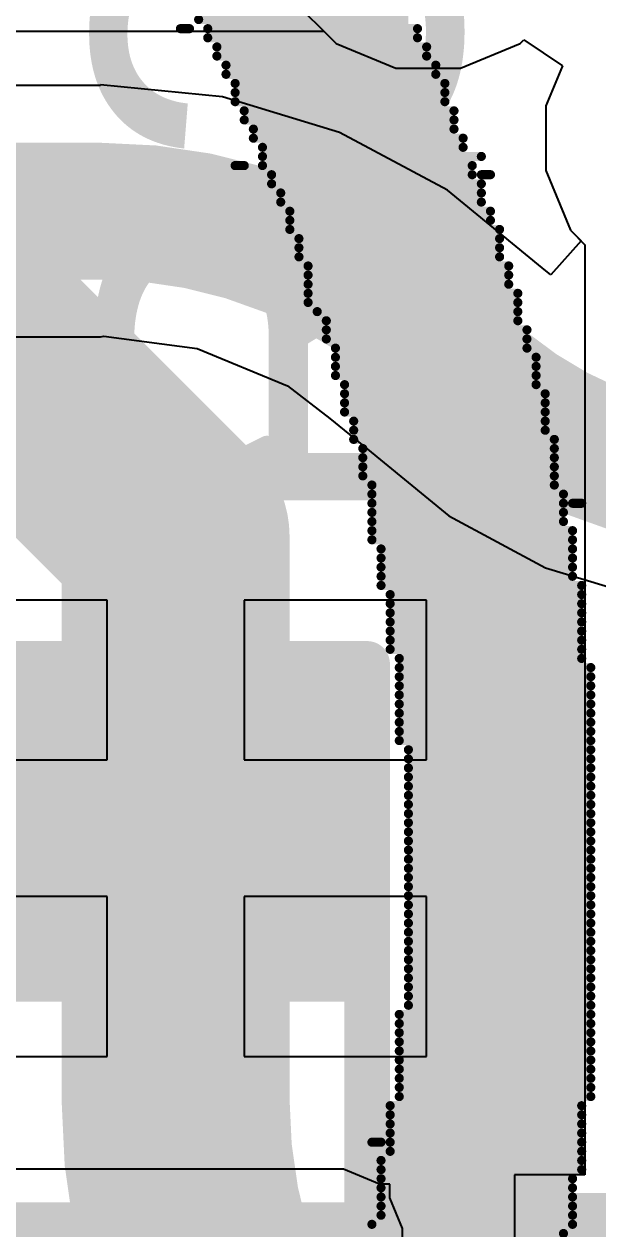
# Model space of a CAD drawing. Header units: inches. Extents: x -5 to 426, y -53 to 116.
# Drawn here: x 36.532 to 38.13, y -9.158 to -5.805 of the extents above; entities that cross this region are included whole.
import ezdxf

# ---------------------------------------------------------------- set-up
doc = ezdxf.new("R2010")
doc.units = ezdxf.units.IN
for name, color, linetype in [('Board Outline', 216, 'Continuous'), ('Bottom Layer', 5, 'Continuous'), ('Bottom Overlay', 54, 'Continuous'), ('Drill Drawing', 1, 'Continuous'), ('Top Layer', 1, 'Continuous'), ('Top Overlay', 2, 'Continuous'), ('Top Paste', 8, 'Continuous'), ('Top Solder', 216, 'Continuous'), ('Via Holes', 16, 'Continuous')]:
    doc.layers.add(name, color=color, linetype=linetype)
doc.styles.add('Arial', font='', dxfattribs={"height": 0.2})
doc.styles.get('Arial').set_extended_font_data('Arial')

# ---------------------------------------------------------------- blocks, each defined once
blk = doc.blocks.new('R___0603_6')
at = {"layer": 'Top Layer'}
for points in [[(-0.381, 0.4445), (-0.381, -0.4445), (-1.143, -0.4445), (-1.143, 0.4445)], [(1.143, 0.4445), (1.143, -0.4445), (0.381, -0.4445), (0.381, 0.4445)]]:
    blk.add_hatch(color=1, dxfattribs=at).paths.add_polyline_path(points)
at = {"layer": 'Top Paste'}
for points in [[(-0.381, 0.4445), (-0.381, -0.4445), (-1.143, -0.4445), (-1.143, 0.4445)], [(1.143, 0.4445), (1.143, -0.4445), (0.381, -0.4445), (0.381, 0.4445)]]:
    blk.add_hatch(color=8, dxfattribs=at).paths.add_polyline_path(points)
at = {"layer": 'Top Solder'}
for points in [[(-0.2794, 0.5461), (-0.2794, -0.5461), (-1.2446, -0.5461), (-1.2446, 0.5461)], [(1.2446, 0.5461), (1.2446, -0.5461), (0.2794, -0.5461), (0.2794, 0.5461)]]:
    blk.add_hatch(color=216, dxfattribs=at).paths.add_polyline_path(points)
at = {"layer": 'Top Overlay'}
for points in [[(-1.2192, 0.5334, 0.127, 0.127, 0), (1.2192, 0.5334, 0.127, 0.127, 0)], [(-1.2192, 0.5334, 0.127, 0.127, 0), (-1.2192, -0.5334, 0.127, 0.127, 0)], [(1.2192, 0.5334, 0.127, 0.127, 0), (1.2192, -0.5334, 0.127, 0.127, 0)], [(-1.2192, -0.5334, 0.127, 0.127, 0), (1.2192, -0.5334, 0.127, 0.127, 0)]]:
    blk.add_lwpolyline(points, format="xyseb", dxfattribs=at)
for points in [[(-1.25095, 0.5334, 0.0635, 0.0635, 1), (-1.18745, 0.5334, 0.0635, 0.0635, 1)], [(-1.25095, 0.5334, 0.0635, 0.0635, 1), (-1.18745, 0.5334, 0.0635, 0.0635, 1)], [(1.18745, 0.5334, 0.0635, 0.0635, 1), (1.25095, 0.5334, 0.0635, 0.0635, 1)], [(1.18745, 0.5334, 0.0635, 0.0635, 1), (1.25095, 0.5334, 0.0635, 0.0635, 1)], [(-1.25095, -0.5334, 0.0635, 0.0635, 1), (-1.18745, -0.5334, 0.0635, 0.0635, 1)], [(-1.25095, -0.5334, 0.0635, 0.0635, 1), (-1.18745, -0.5334, 0.0635, 0.0635, 1)], [(1.18745, -0.5334, 0.0635, 0.0635, 1), (1.25095, -0.5334, 0.0635, 0.0635, 1)], [(1.18745, -0.5334, 0.0635, 0.0635, 1), (1.25095, -0.5334, 0.0635, 0.0635, 1)]]:
    blk.add_lwpolyline(points, format="xyseb", close=True, dxfattribs=at)
blk = doc.blocks.new('TQFN_16_EP_3_3__49')
at = {"layer": 'Top Solder'}
blk.add_hatch(color=216, dxfattribs=at).paths.add_polyline_path([(-1.9266, 1.0016), (-0.9234, 1.0016), (-0.9234, 0.4984), (-1.9266, 0.4984)])
at = {"layer": 'Top Overlay'}
for points in [[(-2.1082, 0.9144, 0.127, 0.127, 0), (-1.9812, 0.7874, 0.127, 0.127, 0)], [(-2.1082, 0.6604, 0.127, 0.127, 0), (-2.1082, 0.9144, 0.127, 0.127, 0)]]:
    blk.add_lwpolyline(points, format="xyseb", dxfattribs=at)
blk.add_lwpolyline([(-2.1399, 0.9144, 0.0635, 0.0635, 1), (-2.0764, 0.9144, 0.0635, 0.0635, 1)], format="xyseb", close=True, dxfattribs=at)
blk.add_lwpolyline([(-2.1399, 0.9144, 0.0635, 0.0635, 1), (-2.0764, 0.9144, 0.0635, 0.0635, 1)], format="xyseb", close=True, dxfattribs=at)

msp = doc.modelspace()

# ---------------------------------------------------------------- hatches: boundary and pattern name
at = {"layer": 'Bottom Layer'}
h = msp.add_hatch(color=5, dxfattribs=at)
edge = h.paths.add_edge_path()
edge.add_arc((36.9539, -7.23), 0.3, 0, 360)
at = {"layer": 'Top Layer'}
h = msp.add_hatch(color=1, dxfattribs=at)
edge = h.paths.add_edge_path()
edge.add_arc((36.9539, -7.23), 0.3, 0, 360)
msp.add_hatch(color=1, dxfattribs=at).paths.add_polyline_path([(37.4213, -9.1568), (30.8844, -9.1568), (30.8844, -10.0596), (37.4213, -10.0596)])
at = {"layer": 'Via Holes'}
h = msp.add_hatch(color=7, dxfattribs=at)
edge = h.paths.add_edge_path()
edge.add_arc((36.9539, -7.23), 0.15, 0, 360)

# ---------------------------------------------------------------- linework, layer by layer
at = {"layer": 'Board Outline'}
msp.add_lwpolyline([(49.7725, 6.3481, 0.254, 0.254, -1.144567), (-0.2979, -38.4414, 0.254, 0.254, 0)], format="xyseb", dxfattribs=at)
at = {"layer": 'Bottom Layer'}
for p, q in [((32.7876, -5.8251), (37.3669, -5.8251)), ((37.3669, -5.8251), (37.4008, -5.859)), ((37.4008, -5.859), (37.5671, -5.9279)), ((37.7471, -5.9279), (37.9134, -5.859)), ((37.9134, -5.859), (37.9235, -5.8489)), ((37.9235, -5.8489), (38.0312, -5.9208)), ((37.5671, -5.9279), (37.7471, -5.9279)), ((38.0312, -5.9208), (37.9849, -6.0326)), ((36.7449, -5.9762), (33.1329, -5.9762)), ((37.0842, -6.0079), (36.7449, -5.9745)), ((36.7449, -5.9745), (36.7449, -5.9762)), ((37.4103, -6.1069), (37.0842, -6.0079)), ((37.9849, -6.0326), (37.9849, -6.2126)), ((37.711, -6.2676), (37.4103, -6.1069)), ((37.9849, -6.2126), (38.0537, -6.3788)), ((37.9745, -6.4838), (37.711, -6.2676)), ((38.0537, -6.3788), (38.0835, -6.4086)), ((38.0835, -6.4086), (37.9985, -6.5032)), ((37.9985, -6.5032), (37.9745, -6.4838)), ((37.9745, -6.4838), (37.9745, -6.4838)), ((33.1329, -6.6754), (36.7449, -6.6754)), ((36.7449, -6.6754), (36.7538, -6.6736)), ((36.7538, -6.6736), (37.0143, -6.7079)), ((37.0143, -6.7079), (37.2654, -6.8119)), ((37.2654, -6.8119), (37.3834, -6.9025)), ((37.3834, -6.9025), (37.4783, -6.98)), ((37.4783, -6.98), (37.4783, -6.98)), ((37.4783, -6.98), (37.7146, -7.1739)), ((37.7146, -7.1739), (37.9842, -7.318)), ((37.9842, -7.318), (38.2768, -7.4068))]:
    msp.add_line(p, q, dxfattribs=at)
for points in [[(33.1329, -6.3258, 0.381, 0.381, 0), (36.7449, -6.3258, 0.381, 0.381, 0)], [(36.7449, -6.3258, 0.381, 0.381, -0.198912), (37.7261, -6.7322, 0.381, 0.381, 0)], [(38.581, -7.0863, 0.381, 0.381, -0.198912), (37.7261, -6.7322, 0.381, 0.381, 0)], [(36.9539, -8.8001, 0.635, 0.635, 0), (36.9539, -7.23, 0.635, 0.635, 0)], [(38.4742, -10.3898, 0.635, 0.635, -0.401219), (36.9539, -8.8001, 0.635, 0.635, 0)]]:
    msp.add_lwpolyline(points, format="xyseb", dxfattribs=at)
for points in [[(36.6497, -6.3258, 0.1905, 0.1905, 1), (36.8402, -6.3258, 0.1905, 0.1905, 1)], [(36.6497, -6.3258, 0.1905, 0.1905, 1), (36.8402, -6.3258, 0.1905, 0.1905, 1)], [(37.6308, -6.7322, 0.1905, 0.1905, 1), (37.8213, -6.7322, 0.1905, 0.1905, 1)], [(37.6308, -6.7322, 0.1905, 0.1905, 1), (37.8213, -6.7322, 0.1905, 0.1905, 1)], [(36.7951, -7.23, 0.3175, 0.3175, 1), (37.1126, -7.23, 0.3175, 0.3175, 1)], [(36.7951, -8.8001, 0.3175, 0.3175, 1), (37.1126, -8.8001, 0.3175, 0.3175, 1)], [(36.7951, -8.8001, 0.3175, 0.3175, 1), (37.1126, -8.8001, 0.3175, 0.3175, 1)]]:
    msp.add_lwpolyline(points, format="xyseb", close=True, dxfattribs=at)
at = {"layer": 'Bottom Overlay'}
for points in [[(37.0181, -5.7924, 0.0254, 0.0254, 0), (37.6023, -5.7924, 0.0254, 0.0254, 0)], [(36.9673, -5.8178, 0.0254, 0.0254, 0), (36.9927, -5.8178, 0.0254, 0.0254, 0)], [(37.0435, -5.8178, 0.0254, 0.0254, 0), (37.6277, -5.8178, 0.0254, 0.0254, 0)], [(37.0435, -5.8432, 0.0254, 0.0254, 0), (37.6277, -5.8432, 0.0254, 0.0254, 0)], [(37.0689, -5.8686, 0.0254, 0.0254, 0), (37.6531, -5.8686, 0.0254, 0.0254, 0)], [(37.0689, -5.894, 0.0254, 0.0254, 0), (37.6531, -5.894, 0.0254, 0.0254, 0)], [(37.0943, -5.9194, 0.0254, 0.0254, 0), (37.6785, -5.9194, 0.0254, 0.0254, 0)], [(37.0943, -5.9448, 0.0254, 0.0254, 0), (37.6785, -5.9448, 0.0254, 0.0254, 0)], [(37.1197, -5.9702, 0.0254, 0.0254, 0), (37.7039, -5.9702, 0.0254, 0.0254, 0)], [(37.1197, -5.9956, 0.0254, 0.0254, 0), (37.7039, -5.9956, 0.0254, 0.0254, 0)], [(37.1197, -6.021, 0.0254, 0.0254, 0), (37.7039, -6.021, 0.0254, 0.0254, 0)], [(37.1451, -6.0464, 0.0254, 0.0254, 0), (37.7293, -6.0464, 0.0254, 0.0254, 0)], [(37.1451, -6.0718, 0.0254, 0.0254, 0), (37.7293, -6.0718, 0.0254, 0.0254, 0)], [(37.1705, -6.0972, 0.0254, 0.0254, 0), (37.7293, -6.0972, 0.0254, 0.0254, 0)], [(37.1705, -6.1226, 0.0254, 0.0254, 0), (37.7547, -6.1226, 0.0254, 0.0254, 0)], [(37.1959, -6.148, 0.0254, 0.0254, 0), (37.7547, -6.148, 0.0254, 0.0254, 0)], [(37.1959, -6.1734, 0.0254, 0.0254, 0), (37.8055, -6.1734, 0.0254, 0.0254, 0)], [(37.1197, -6.1988, 0.0254, 0.0254, 0), (37.1451, -6.1988, 0.0254, 0.0254, 0)], [(37.1959, -6.1988, 0.0254, 0.0254, 0), (37.7801, -6.1988, 0.0254, 0.0254, 0)], [(37.2213, -6.2242, 0.0254, 0.0254, 0), (37.7801, -6.2242, 0.0254, 0.0254, 0)], [(37.8055, -6.2242, 0.0254, 0.0254, 0), (37.8309, -6.2242, 0.0254, 0.0254, 0)], [(37.2213, -6.2496, 0.0254, 0.0254, 0), (37.8055, -6.2496, 0.0254, 0.0254, 0)], [(37.2467, -6.275, 0.0254, 0.0254, 0), (37.8055, -6.275, 0.0254, 0.0254, 0)], [(37.2467, -6.3004, 0.0254, 0.0254, 0), (37.8055, -6.3004, 0.0254, 0.0254, 0)], [(37.2721, -6.3258, 0.0254, 0.0254, 0), (37.8309, -6.3258, 0.0254, 0.0254, 0)], [(37.2721, -6.3512, 0.0254, 0.0254, 0), (37.8309, -6.3512, 0.0254, 0.0254, 0)], [(37.2721, -6.3766, 0.0254, 0.0254, 0), (37.8563, -6.3766, 0.0254, 0.0254, 0)], [(37.2975, -6.402, 0.0254, 0.0254, 0), (37.8563, -6.402, 0.0254, 0.0254, 0)], [(37.2975, -6.4274, 0.0254, 0.0254, 0), (37.8563, -6.4274, 0.0254, 0.0254, 0)], [(37.2975, -6.4528, 0.0254, 0.0254, 0), (37.8563, -6.4528, 0.0254, 0.0254, 0)], [(37.3229, -6.4782, 0.0254, 0.0254, 0), (37.8817, -6.4782, 0.0254, 0.0254, 0)], [(37.3229, -6.5036, 0.0254, 0.0254, 0), (37.8817, -6.5036, 0.0254, 0.0254, 0)], [(37.3229, -6.529, 0.0254, 0.0254, 0), (37.8817, -6.529, 0.0254, 0.0254, 0)], [(37.3229, -6.5544, 0.0254, 0.0254, 0), (37.9071, -6.5544, 0.0254, 0.0254, 0)], [(37.3229, -6.5798, 0.0254, 0.0254, 0), (37.9071, -6.5798, 0.0254, 0.0254, 0)], [(37.3483, -6.6052, 0.0254, 0.0254, 0), (37.9071, -6.6052, 0.0254, 0.0254, 0)], [(37.3737, -6.6306, 0.0254, 0.0254, 0), (37.9071, -6.6306, 0.0254, 0.0254, 0)], [(37.3737, -6.656, 0.0254, 0.0254, 0), (37.9325, -6.656, 0.0254, 0.0254, 0)], [(37.3737, -6.6814, 0.0254, 0.0254, 0), (37.9325, -6.6814, 0.0254, 0.0254, 0)], [(37.3991, -6.7068, 0.0254, 0.0254, 0), (37.9325, -6.7068, 0.0254, 0.0254, 0)], [(37.3991, -6.7322, 0.0254, 0.0254, 0), (37.9579, -6.7322, 0.0254, 0.0254, 0)], [(37.3991, -6.7576, 0.0254, 0.0254, 0), (37.9579, -6.7576, 0.0254, 0.0254, 0)], [(37.3991, -6.783, 0.0254, 0.0254, 0), (37.9579, -6.783, 0.0254, 0.0254, 0)], [(37.4245, -6.8084, 0.0254, 0.0254, 0), (37.9579, -6.8084, 0.0254, 0.0254, 0)], [(37.4245, -6.8338, 0.0254, 0.0254, 0), (37.9833, -6.8338, 0.0254, 0.0254, 0)], [(37.4245, -6.8592, 0.0254, 0.0254, 0), (37.9833, -6.8592, 0.0254, 0.0254, 0)], [(37.4245, -6.8846, 0.0254, 0.0254, 0), (37.9833, -6.8846, 0.0254, 0.0254, 0)], [(37.4499, -6.91, 0.0254, 0.0254, 0), (37.9833, -6.91, 0.0254, 0.0254, 0)], [(37.4499, -6.9354, 0.0254, 0.0254, 0), (37.9833, -6.9354, 0.0254, 0.0254, 0)], [(37.4499, -6.9608, 0.0254, 0.0254, 0), (38.0087, -6.9608, 0.0254, 0.0254, 0)], [(37.4753, -6.9862, 0.0254, 0.0254, 0), (38.0087, -6.9862, 0.0254, 0.0254, 0)], [(37.4753, -7.0116, 0.0254, 0.0254, 0), (38.0087, -7.0116, 0.0254, 0.0254, 0)], [(37.4753, -7.037, 0.0254, 0.0254, 0), (38.0087, -7.037, 0.0254, 0.0254, 0)], [(37.4753, -7.0624, 0.0254, 0.0254, 0), (38.0087, -7.0624, 0.0254, 0.0254, 0)], [(37.5007, -7.0878, 0.0254, 0.0254, 0), (38.0087, -7.0878, 0.0254, 0.0254, 0)], [(37.5007, -7.1132, 0.0254, 0.0254, 0), (38.0341, -7.1132, 0.0254, 0.0254, 0)], [(37.5007, -7.1386, 0.0254, 0.0254, 0), (38.0341, -7.1386, 0.0254, 0.0254, 0)], [(38.0595, -7.1386, 0.0254, 0.0254, 0), (38.0849, -7.1386, 0.0254, 0.0254, 0)], [(37.5007, -7.164, 0.0254, 0.0254, 0), (38.0341, -7.164, 0.0254, 0.0254, 0)], [(37.5007, -7.1894, 0.0254, 0.0254, 0), (38.0341, -7.1894, 0.0254, 0.0254, 0)], [(37.5007, -7.2148, 0.0254, 0.0254, 0), (38.0595, -7.2148, 0.0254, 0.0254, 0)], [(37.5007, -7.2402, 0.0254, 0.0254, 0), (38.0595, -7.2402, 0.0254, 0.0254, 0)], [(37.5261, -7.2656, 0.0254, 0.0254, 0), (38.0595, -7.2656, 0.0254, 0.0254, 0)], [(37.5261, -7.291, 0.0254, 0.0254, 0), (38.0595, -7.291, 0.0254, 0.0254, 0)], [(37.5261, -7.3164, 0.0254, 0.0254, 0), (38.0595, -7.3164, 0.0254, 0.0254, 0)], [(37.5261, -7.3418, 0.0254, 0.0254, 0), (38.0595, -7.3418, 0.0254, 0.0254, 0)], [(37.5261, -7.3672, 0.0254, 0.0254, 0), (38.0849, -7.3672, 0.0254, 0.0254, 0)], [(37.5515, -7.3926, 0.0254, 0.0254, 0), (38.0849, -7.3926, 0.0254, 0.0254, 0)], [(37.5515, -7.418, 0.0254, 0.0254, 0), (38.0849, -7.418, 0.0254, 0.0254, 0)], [(37.5515, -7.4434, 0.0254, 0.0254, 0), (38.0849, -7.4434, 0.0254, 0.0254, 0)], [(37.5515, -7.4688, 0.0254, 0.0254, 0), (38.0849, -7.4688, 0.0254, 0.0254, 0)], [(37.5515, -7.4942, 0.0254, 0.0254, 0), (38.0849, -7.4942, 0.0254, 0.0254, 0)], [(37.5515, -7.5196, 0.0254, 0.0254, 0), (38.0849, -7.5196, 0.0254, 0.0254, 0)], [(37.5515, -7.545, 0.0254, 0.0254, 0), (38.0849, -7.545, 0.0254, 0.0254, 0)], [(37.5769, -7.5704, 0.0254, 0.0254, 0), (38.0849, -7.5704, 0.0254, 0.0254, 0)], [(37.5769, -7.5958, 0.0254, 0.0254, 0), (38.1103, -7.5958, 0.0254, 0.0254, 0)], [(37.5769, -7.6212, 0.0254, 0.0254, 0), (38.1103, -7.6212, 0.0254, 0.0254, 0)], [(37.5769, -7.6466, 0.0254, 0.0254, 0), (38.1103, -7.6466, 0.0254, 0.0254, 0)], [(37.5769, -7.672, 0.0254, 0.0254, 0), (38.1103, -7.672, 0.0254, 0.0254, 0)], [(37.5769, -7.6974, 0.0254, 0.0254, 0), (38.1103, -7.6974, 0.0254, 0.0254, 0)], [(37.5769, -7.7228, 0.0254, 0.0254, 0), (38.1103, -7.7228, 0.0254, 0.0254, 0)], [(37.5769, -7.7482, 0.0254, 0.0254, 0), (38.1103, -7.7482, 0.0254, 0.0254, 0)], [(37.5769, -7.7736, 0.0254, 0.0254, 0), (38.1103, -7.7736, 0.0254, 0.0254, 0)], [(37.5769, -7.799, 0.0254, 0.0254, 0), (38.1103, -7.799, 0.0254, 0.0254, 0)], [(37.6023, -7.8244, 0.0254, 0.0254, 0), (38.1103, -7.8244, 0.0254, 0.0254, 0)], [(37.6023, -7.8498, 0.0254, 0.0254, 0), (38.1103, -7.8498, 0.0254, 0.0254, 0)], [(37.6023, -7.8752, 0.0254, 0.0254, 0), (38.1103, -7.8752, 0.0254, 0.0254, 0)], [(37.6023, -7.9006, 0.0254, 0.0254, 0), (38.1103, -7.9006, 0.0254, 0.0254, 0)], [(37.6023, -7.926, 0.0254, 0.0254, 0), (38.1103, -7.926, 0.0254, 0.0254, 0)], [(37.6023, -7.9514, 0.0254, 0.0254, 0), (38.1103, -7.9514, 0.0254, 0.0254, 0)], [(37.6023, -7.9768, 0.0254, 0.0254, 0), (38.1103, -7.9768, 0.0254, 0.0254, 0)], [(37.6023, -8.0022, 0.0254, 0.0254, 0), (38.1103, -8.0022, 0.0254, 0.0254, 0)], [(37.6023, -8.0276, 0.0254, 0.0254, 0), (38.1103, -8.0276, 0.0254, 0.0254, 0)], [(37.6023, -8.053, 0.0254, 0.0254, 0), (38.1103, -8.053, 0.0254, 0.0254, 0)], [(37.6023, -8.0784, 0.0254, 0.0254, 0), (38.1103, -8.0784, 0.0254, 0.0254, 0)], [(37.6023, -8.1038, 0.0254, 0.0254, 0), (38.1103, -8.1038, 0.0254, 0.0254, 0)], [(37.6023, -8.1292, 0.0254, 0.0254, 0), (38.1103, -8.1292, 0.0254, 0.0254, 0)], [(37.6023, -8.1546, 0.0254, 0.0254, 0), (38.1103, -8.1546, 0.0254, 0.0254, 0)], [(37.6023, -8.18, 0.0254, 0.0254, 0), (38.1103, -8.18, 0.0254, 0.0254, 0)], [(37.6023, -8.2054, 0.0254, 0.0254, 0), (38.1103, -8.2054, 0.0254, 0.0254, 0)], [(37.6023, -8.2308, 0.0254, 0.0254, 0), (38.1103, -8.2308, 0.0254, 0.0254, 0)], [(37.6023, -8.2562, 0.0254, 0.0254, 0), (38.1103, -8.2562, 0.0254, 0.0254, 0)], [(37.6023, -8.2816, 0.0254, 0.0254, 0), (38.1103, -8.2816, 0.0254, 0.0254, 0)], [(37.6023, -8.307, 0.0254, 0.0254, 0), (38.1103, -8.307, 0.0254, 0.0254, 0)], [(37.6023, -8.3324, 0.0254, 0.0254, 0), (38.1103, -8.3324, 0.0254, 0.0254, 0)], [(37.6023, -8.3578, 0.0254, 0.0254, 0), (38.1103, -8.3578, 0.0254, 0.0254, 0)], [(37.6023, -8.3832, 0.0254, 0.0254, 0), (38.1103, -8.3832, 0.0254, 0.0254, 0)], [(37.6023, -8.4086, 0.0254, 0.0254, 0), (38.1103, -8.4086, 0.0254, 0.0254, 0)], [(37.6023, -8.434, 0.0254, 0.0254, 0), (38.1103, -8.434, 0.0254, 0.0254, 0)], [(37.6023, -8.4594, 0.0254, 0.0254, 0), (38.1103, -8.4594, 0.0254, 0.0254, 0)], [(37.6023, -8.4848, 0.0254, 0.0254, 0), (38.1103, -8.4848, 0.0254, 0.0254, 0)], [(37.6023, -8.5102, 0.0254, 0.0254, 0), (38.1103, -8.5102, 0.0254, 0.0254, 0)], [(37.5769, -8.561, 0.0254, 0.0254, 0), (38.1103, -8.561, 0.0254, 0.0254, 0)], [(37.6023, -8.5356, 0.0254, 0.0254, 0), (38.1103, -8.5356, 0.0254, 0.0254, 0)], [(37.5769, -8.5864, 0.0254, 0.0254, 0), (38.1103, -8.5864, 0.0254, 0.0254, 0)], [(37.5769, -8.6118, 0.0254, 0.0254, 0), (38.1103, -8.6118, 0.0254, 0.0254, 0)], [(37.5769, -8.6372, 0.0254, 0.0254, 0), (38.1103, -8.6372, 0.0254, 0.0254, 0)], [(37.5769, -8.6626, 0.0254, 0.0254, 0), (38.1103, -8.6626, 0.0254, 0.0254, 0)], [(37.5769, -8.688, 0.0254, 0.0254, 0), (38.1103, -8.688, 0.0254, 0.0254, 0)], [(37.5769, -8.7134, 0.0254, 0.0254, 0), (38.1103, -8.7134, 0.0254, 0.0254, 0)], [(37.5769, -8.7388, 0.0254, 0.0254, 0), (38.1103, -8.7388, 0.0254, 0.0254, 0)], [(37.5769, -8.7642, 0.0254, 0.0254, 0), (38.1103, -8.7642, 0.0254, 0.0254, 0)], [(37.5769, -8.7896, 0.0254, 0.0254, 0), (38.1103, -8.7896, 0.0254, 0.0254, 0)], [(37.5515, -8.815, 0.0254, 0.0254, 0), (38.0849, -8.815, 0.0254, 0.0254, 0)], [(37.5515, -8.8404, 0.0254, 0.0254, 0), (38.0849, -8.8404, 0.0254, 0.0254, 0)], [(37.5515, -8.8658, 0.0254, 0.0254, 0), (38.0849, -8.8658, 0.0254, 0.0254, 0)], [(37.5515, -8.8912, 0.0254, 0.0254, 0), (38.0849, -8.8912, 0.0254, 0.0254, 0)], [(37.5007, -8.9166, 0.0254, 0.0254, 0), (37.5261, -8.9166, 0.0254, 0.0254, 0)], [(37.5515, -8.9166, 0.0254, 0.0254, 0), (38.0849, -8.9166, 0.0254, 0.0254, 0)], [(37.5515, -8.942, 0.0254, 0.0254, 0), (38.0849, -8.942, 0.0254, 0.0254, 0)], [(37.5261, -8.9674, 0.0254, 0.0254, 0), (38.0849, -8.9674, 0.0254, 0.0254, 0)], [(37.5261, -8.9928, 0.0254, 0.0254, 0), (38.0849, -8.9928, 0.0254, 0.0254, 0)], [(37.5261, -9.0182, 0.0254, 0.0254, 0), (38.0595, -9.0182, 0.0254, 0.0254, 0)], [(37.5261, -9.0436, 0.0254, 0.0254, 0), (38.0595, -9.0436, 0.0254, 0.0254, 0)], [(37.5261, -9.069, 0.0254, 0.0254, 0), (38.0595, -9.069, 0.0254, 0.0254, 0)], [(37.5261, -9.0944, 0.0254, 0.0254, 0), (38.0595, -9.0944, 0.0254, 0.0254, 0)], [(37.5261, -9.1198, 0.0254, 0.0254, 0), (38.0595, -9.1198, 0.0254, 0.0254, 0)], [(37.5007, -9.1452, 0.0254, 0.0254, 0), (38.0595, -9.1452, 0.0254, 0.0254, 0)], [(37.5007, -9.1706, 0.0254, 0.0254, 0), (38.0341, -9.1706, 0.0254, 0.0254, 0)]]:
    msp.add_lwpolyline(points, format="xyseb", dxfattribs=at)
for points in [[(37.0117, -5.7924, 0.0127, 0.0127, 1), (37.0244, -5.7924, 0.0127, 0.0127, 1)], [(36.9609, -5.8178, 0.0127, 0.0127, 1), (36.9736, -5.8178, 0.0127, 0.0127, 1)], [(36.9863, -5.8178, 0.0127, 0.0127, 1), (36.999, -5.8178, 0.0127, 0.0127, 1)], [(37.0371, -5.8178, 0.0127, 0.0127, 1), (37.0498, -5.8178, 0.0127, 0.0127, 1)], [(37.0371, -5.8432, 0.0127, 0.0127, 1), (37.0498, -5.8432, 0.0127, 0.0127, 1)], [(37.6213, -5.8178, 0.0127, 0.0127, 1), (37.634, -5.8178, 0.0127, 0.0127, 1)], [(37.6213, -5.8432, 0.0127, 0.0127, 1), (37.634, -5.8432, 0.0127, 0.0127, 1)], [(37.0625, -5.8686, 0.0127, 0.0127, 1), (37.0752, -5.8686, 0.0127, 0.0127, 1)], [(37.6467, -5.8686, 0.0127, 0.0127, 1), (37.6594, -5.8686, 0.0127, 0.0127, 1)], [(37.0625, -5.894, 0.0127, 0.0127, 1), (37.0752, -5.894, 0.0127, 0.0127, 1)], [(37.6467, -5.894, 0.0127, 0.0127, 1), (37.6594, -5.894, 0.0127, 0.0127, 1)], [(37.0879, -5.9194, 0.0127, 0.0127, 1), (37.1006, -5.9194, 0.0127, 0.0127, 1)], [(37.0879, -5.9448, 0.0127, 0.0127, 1), (37.1006, -5.9448, 0.0127, 0.0127, 1)], [(37.6721, -5.9194, 0.0127, 0.0127, 1), (37.6848, -5.9194, 0.0127, 0.0127, 1)], [(37.6721, -5.9448, 0.0127, 0.0127, 1), (37.6848, -5.9448, 0.0127, 0.0127, 1)], [(37.1133, -5.9702, 0.0127, 0.0127, 1), (37.126, -5.9702, 0.0127, 0.0127, 1)], [(37.6975, -5.9702, 0.0127, 0.0127, 1), (37.7102, -5.9702, 0.0127, 0.0127, 1)], [(37.1133, -5.9956, 0.0127, 0.0127, 1), (37.126, -5.9956, 0.0127, 0.0127, 1)], [(37.6975, -5.9956, 0.0127, 0.0127, 1), (37.7102, -5.9956, 0.0127, 0.0127, 1)], [(37.1133, -6.021, 0.0127, 0.0127, 1), (37.126, -6.021, 0.0127, 0.0127, 1)], [(37.1387, -6.0464, 0.0127, 0.0127, 1), (37.1514, -6.0464, 0.0127, 0.0127, 1)], [(37.6975, -6.021, 0.0127, 0.0127, 1), (37.7102, -6.021, 0.0127, 0.0127, 1)], [(37.7229, -6.0464, 0.0127, 0.0127, 1), (37.7356, -6.0464, 0.0127, 0.0127, 1)], [(37.1387, -6.0718, 0.0127, 0.0127, 1), (37.1514, -6.0718, 0.0127, 0.0127, 1)], [(37.7229, -6.0718, 0.0127, 0.0127, 1), (37.7356, -6.0718, 0.0127, 0.0127, 1)], [(37.1641, -6.0972, 0.0127, 0.0127, 1), (37.1768, -6.0972, 0.0127, 0.0127, 1)], [(37.7229, -6.0972, 0.0127, 0.0127, 1), (37.7356, -6.0972, 0.0127, 0.0127, 1)], [(37.1641, -6.1226, 0.0127, 0.0127, 1), (37.1768, -6.1226, 0.0127, 0.0127, 1)], [(37.1895, -6.148, 0.0127, 0.0127, 1), (37.2022, -6.148, 0.0127, 0.0127, 1)], [(37.7483, -6.1226, 0.0127, 0.0127, 1), (37.761, -6.1226, 0.0127, 0.0127, 1)], [(37.7483, -6.148, 0.0127, 0.0127, 1), (37.761, -6.148, 0.0127, 0.0127, 1)], [(37.1895, -6.1734, 0.0127, 0.0127, 1), (37.2022, -6.1734, 0.0127, 0.0127, 1)], [(37.7991, -6.1734, 0.0127, 0.0127, 1), (37.8118, -6.1734, 0.0127, 0.0127, 1)], [(37.1133, -6.1988, 0.0127, 0.0127, 1), (37.126, -6.1988, 0.0127, 0.0127, 1)], [(37.1387, -6.1988, 0.0127, 0.0127, 1), (37.1514, -6.1988, 0.0127, 0.0127, 1)], [(37.1895, -6.1988, 0.0127, 0.0127, 1), (37.2022, -6.1988, 0.0127, 0.0127, 1)], [(37.7737, -6.1988, 0.0127, 0.0127, 1), (37.7864, -6.1988, 0.0127, 0.0127, 1)], [(37.2149, -6.2242, 0.0127, 0.0127, 1), (37.2276, -6.2242, 0.0127, 0.0127, 1)], [(37.7737, -6.2242, 0.0127, 0.0127, 1), (37.7864, -6.2242, 0.0127, 0.0127, 1)], [(37.7991, -6.2242, 0.0127, 0.0127, 1), (37.8118, -6.2242, 0.0127, 0.0127, 1)], [(37.8245, -6.2242, 0.0127, 0.0127, 1), (37.8372, -6.2242, 0.0127, 0.0127, 1)], [(37.2149, -6.2496, 0.0127, 0.0127, 1), (37.2276, -6.2496, 0.0127, 0.0127, 1)], [(37.2403, -6.275, 0.0127, 0.0127, 1), (37.253, -6.275, 0.0127, 0.0127, 1)], [(37.7991, -6.2496, 0.0127, 0.0127, 1), (37.8118, -6.2496, 0.0127, 0.0127, 1)], [(37.7991, -6.275, 0.0127, 0.0127, 1), (37.8118, -6.275, 0.0127, 0.0127, 1)], [(37.2403, -6.3004, 0.0127, 0.0127, 1), (37.253, -6.3004, 0.0127, 0.0127, 1)], [(37.7991, -6.3004, 0.0127, 0.0127, 1), (37.8118, -6.3004, 0.0127, 0.0127, 1)], [(37.2657, -6.3258, 0.0127, 0.0127, 1), (37.2784, -6.3258, 0.0127, 0.0127, 1)], [(37.8245, -6.3258, 0.0127, 0.0127, 1), (37.8372, -6.3258, 0.0127, 0.0127, 1)], [(37.2657, -6.3512, 0.0127, 0.0127, 1), (37.2784, -6.3512, 0.0127, 0.0127, 1)], [(37.2657, -6.3766, 0.0127, 0.0127, 1), (37.2784, -6.3766, 0.0127, 0.0127, 1)], [(37.8245, -6.3512, 0.0127, 0.0127, 1), (37.8372, -6.3512, 0.0127, 0.0127, 1)], [(37.8499, -6.3766, 0.0127, 0.0127, 1), (37.8626, -6.3766, 0.0127, 0.0127, 1)], [(37.2911, -6.402, 0.0127, 0.0127, 1), (37.3038, -6.402, 0.0127, 0.0127, 1)], [(37.8499, -6.402, 0.0127, 0.0127, 1), (37.8626, -6.402, 0.0127, 0.0127, 1)], [(37.2911, -6.4274, 0.0127, 0.0127, 1), (37.3038, -6.4274, 0.0127, 0.0127, 1)], [(37.8499, -6.4274, 0.0127, 0.0127, 1), (37.8626, -6.4274, 0.0127, 0.0127, 1)], [(37.2911, -6.4528, 0.0127, 0.0127, 1), (37.3038, -6.4528, 0.0127, 0.0127, 1)], [(37.3165, -6.4782, 0.0127, 0.0127, 1), (37.3292, -6.4782, 0.0127, 0.0127, 1)], [(37.8499, -6.4528, 0.0127, 0.0127, 1), (37.8626, -6.4528, 0.0127, 0.0127, 1)], [(37.8753, -6.4782, 0.0127, 0.0127, 1), (37.888, -6.4782, 0.0127, 0.0127, 1)], [(37.3165, -6.5036, 0.0127, 0.0127, 1), (37.3292, -6.5036, 0.0127, 0.0127, 1)], [(37.8753, -6.5036, 0.0127, 0.0127, 1), (37.888, -6.5036, 0.0127, 0.0127, 1)], [(37.3165, -6.529, 0.0127, 0.0127, 1), (37.3292, -6.529, 0.0127, 0.0127, 1)], [(37.8753, -6.529, 0.0127, 0.0127, 1), (37.888, -6.529, 0.0127, 0.0127, 1)], [(37.3165, -6.5544, 0.0127, 0.0127, 1), (37.3292, -6.5544, 0.0127, 0.0127, 1)], [(37.3165, -6.5798, 0.0127, 0.0127, 1), (37.3292, -6.5798, 0.0127, 0.0127, 1)], [(37.9007, -6.5544, 0.0127, 0.0127, 1), (37.9134, -6.5544, 0.0127, 0.0127, 1)], [(37.9007, -6.5798, 0.0127, 0.0127, 1), (37.9134, -6.5798, 0.0127, 0.0127, 1)], [(37.3419, -6.6052, 0.0127, 0.0127, 1), (37.3546, -6.6052, 0.0127, 0.0127, 1)], [(37.9007, -6.6052, 0.0127, 0.0127, 1), (37.9134, -6.6052, 0.0127, 0.0127, 1)], [(37.3673, -6.6306, 0.0127, 0.0127, 1), (37.38, -6.6306, 0.0127, 0.0127, 1)], [(37.9007, -6.6306, 0.0127, 0.0127, 1), (37.9134, -6.6306, 0.0127, 0.0127, 1)], [(37.3673, -6.656, 0.0127, 0.0127, 1), (37.38, -6.656, 0.0127, 0.0127, 1)], [(37.3673, -6.6814, 0.0127, 0.0127, 1), (37.38, -6.6814, 0.0127, 0.0127, 1)], [(37.9261, -6.656, 0.0127, 0.0127, 1), (37.9388, -6.656, 0.0127, 0.0127, 1)], [(37.9261, -6.6814, 0.0127, 0.0127, 1), (37.9388, -6.6814, 0.0127, 0.0127, 1)], [(37.3927, -6.7068, 0.0127, 0.0127, 1), (37.4054, -6.7068, 0.0127, 0.0127, 1)], [(37.9261, -6.7068, 0.0127, 0.0127, 1), (37.9388, -6.7068, 0.0127, 0.0127, 1)], [(37.3927, -6.7322, 0.0127, 0.0127, 1), (37.4054, -6.7322, 0.0127, 0.0127, 1)], [(37.9515, -6.7322, 0.0127, 0.0127, 1), (37.9642, -6.7322, 0.0127, 0.0127, 1)], [(37.3927, -6.7576, 0.0127, 0.0127, 1), (37.4054, -6.7576, 0.0127, 0.0127, 1)], [(37.3927, -6.783, 0.0127, 0.0127, 1), (37.4054, -6.783, 0.0127, 0.0127, 1)], [(37.9515, -6.7576, 0.0127, 0.0127, 1), (37.9642, -6.7576, 0.0127, 0.0127, 1)], [(37.9515, -6.783, 0.0127, 0.0127, 1), (37.9642, -6.783, 0.0127, 0.0127, 1)], [(37.4181, -6.8084, 0.0127, 0.0127, 1), (37.4308, -6.8084, 0.0127, 0.0127, 1)], [(37.9515, -6.8084, 0.0127, 0.0127, 1), (37.9642, -6.8084, 0.0127, 0.0127, 1)], [(37.4181, -6.8338, 0.0127, 0.0127, 1), (37.4308, -6.8338, 0.0127, 0.0127, 1)], [(37.9769, -6.8338, 0.0127, 0.0127, 1), (37.9896, -6.8338, 0.0127, 0.0127, 1)], [(37.4181, -6.8592, 0.0127, 0.0127, 1), (37.4308, -6.8592, 0.0127, 0.0127, 1)], [(37.4181, -6.8846, 0.0127, 0.0127, 1), (37.4308, -6.8846, 0.0127, 0.0127, 1)], [(37.9769, -6.8592, 0.0127, 0.0127, 1), (37.9896, -6.8592, 0.0127, 0.0127, 1)], [(37.9769, -6.8846, 0.0127, 0.0127, 1), (37.9896, -6.8846, 0.0127, 0.0127, 1)], [(37.4435, -6.91, 0.0127, 0.0127, 1), (37.4562, -6.91, 0.0127, 0.0127, 1)], [(37.9769, -6.91, 0.0127, 0.0127, 1), (37.9896, -6.91, 0.0127, 0.0127, 1)], [(37.4435, -6.9354, 0.0127, 0.0127, 1), (37.4562, -6.9354, 0.0127, 0.0127, 1)], [(37.9769, -6.9354, 0.0127, 0.0127, 1), (37.9896, -6.9354, 0.0127, 0.0127, 1)], [(37.4435, -6.9608, 0.0127, 0.0127, 1), (37.4562, -6.9608, 0.0127, 0.0127, 1)], [(37.4689, -6.9862, 0.0127, 0.0127, 1), (37.4816, -6.9862, 0.0127, 0.0127, 1)], [(38.0023, -6.9608, 0.0127, 0.0127, 1), (38.015, -6.9608, 0.0127, 0.0127, 1)], [(38.0023, -6.9862, 0.0127, 0.0127, 1), (38.015, -6.9862, 0.0127, 0.0127, 1)], [(37.4689, -7.0116, 0.0127, 0.0127, 1), (37.4816, -7.0116, 0.0127, 0.0127, 1)], [(38.0023, -7.0116, 0.0127, 0.0127, 1), (38.015, -7.0116, 0.0127, 0.0127, 1)], [(37.4689, -7.037, 0.0127, 0.0127, 1), (37.4816, -7.037, 0.0127, 0.0127, 1)], [(38.0023, -7.037, 0.0127, 0.0127, 1), (38.015, -7.037, 0.0127, 0.0127, 1)], [(37.4689, -7.0624, 0.0127, 0.0127, 1), (37.4816, -7.0624, 0.0127, 0.0127, 1)], [(38.0023, -7.0624, 0.0127, 0.0127, 1), (38.015, -7.0624, 0.0127, 0.0127, 1)], [(37.4943, -7.0878, 0.0127, 0.0127, 1), (37.507, -7.0878, 0.0127, 0.0127, 1)], [(37.4943, -7.1132, 0.0127, 0.0127, 1), (37.507, -7.1132, 0.0127, 0.0127, 1)], [(38.0023, -7.0878, 0.0127, 0.0127, 1), (38.015, -7.0878, 0.0127, 0.0127, 1)], [(38.0277, -7.1132, 0.0127, 0.0127, 1), (38.0404, -7.1132, 0.0127, 0.0127, 1)], [(37.4943, -7.1386, 0.0127, 0.0127, 1), (37.507, -7.1386, 0.0127, 0.0127, 1)], [(38.0277, -7.1386, 0.0127, 0.0127, 1), (38.0404, -7.1386, 0.0127, 0.0127, 1)], [(38.0531, -7.1386, 0.0127, 0.0127, 1), (38.0658, -7.1386, 0.0127, 0.0127, 1)], [(38.0785, -7.1386, 0.0127, 0.0127, 1), (38.0912, -7.1386, 0.0127, 0.0127, 1)], [(37.4943, -7.164, 0.0127, 0.0127, 1), (37.507, -7.164, 0.0127, 0.0127, 1)], [(38.0277, -7.164, 0.0127, 0.0127, 1), (38.0404, -7.164, 0.0127, 0.0127, 1)], [(37.4943, -7.1894, 0.0127, 0.0127, 1), (37.507, -7.1894, 0.0127, 0.0127, 1)], [(37.4943, -7.2148, 0.0127, 0.0127, 1), (37.507, -7.2148, 0.0127, 0.0127, 1)], [(38.0277, -7.1894, 0.0127, 0.0127, 1), (38.0404, -7.1894, 0.0127, 0.0127, 1)], [(38.0531, -7.2148, 0.0127, 0.0127, 1), (38.0658, -7.2148, 0.0127, 0.0127, 1)], [(37.4943, -7.2402, 0.0127, 0.0127, 1), (37.507, -7.2402, 0.0127, 0.0127, 1)], [(38.0531, -7.2402, 0.0127, 0.0127, 1), (38.0658, -7.2402, 0.0127, 0.0127, 1)], [(37.5197, -7.2656, 0.0127, 0.0127, 1), (37.5324, -7.2656, 0.0127, 0.0127, 1)], [(38.0531, -7.2656, 0.0127, 0.0127, 1), (38.0658, -7.2656, 0.0127, 0.0127, 1)], [(37.5197, -7.291, 0.0127, 0.0127, 1), (37.5324, -7.291, 0.0127, 0.0127, 1)], [(37.5197, -7.3164, 0.0127, 0.0127, 1), (37.5324, -7.3164, 0.0127, 0.0127, 1)], [(38.0531, -7.291, 0.0127, 0.0127, 1), (38.0658, -7.291, 0.0127, 0.0127, 1)], [(38.0531, -7.3164, 0.0127, 0.0127, 1), (38.0658, -7.3164, 0.0127, 0.0127, 1)], [(37.5197, -7.3418, 0.0127, 0.0127, 1), (37.5324, -7.3418, 0.0127, 0.0127, 1)], [(38.0531, -7.3418, 0.0127, 0.0127, 1), (38.0658, -7.3418, 0.0127, 0.0127, 1)], [(37.5197, -7.3672, 0.0127, 0.0127, 1), (37.5324, -7.3672, 0.0127, 0.0127, 1)], [(38.0785, -7.3672, 0.0127, 0.0127, 1), (38.0912, -7.3672, 0.0127, 0.0127, 1)], [(37.5451, -7.3926, 0.0127, 0.0127, 1), (37.5578, -7.3926, 0.0127, 0.0127, 1)], [(37.5451, -7.418, 0.0127, 0.0127, 1), (37.5578, -7.418, 0.0127, 0.0127, 1)], [(38.0785, -7.3926, 0.0127, 0.0127, 1), (38.0912, -7.3926, 0.0127, 0.0127, 1)], [(38.0785, -7.418, 0.0127, 0.0127, 1), (38.0912, -7.418, 0.0127, 0.0127, 1)], [(37.5451, -7.4434, 0.0127, 0.0127, 1), (37.5578, -7.4434, 0.0127, 0.0127, 1)], [(38.0785, -7.4434, 0.0127, 0.0127, 1), (38.0912, -7.4434, 0.0127, 0.0127, 1)], [(37.5451, -7.4688, 0.0127, 0.0127, 1), (37.5578, -7.4688, 0.0127, 0.0127, 1)], [(38.0785, -7.4688, 0.0127, 0.0127, 1), (38.0912, -7.4688, 0.0127, 0.0127, 1)], [(37.5451, -7.4942, 0.0127, 0.0127, 1), (37.5578, -7.4942, 0.0127, 0.0127, 1)], [(37.5451, -7.5196, 0.0127, 0.0127, 1), (37.5578, -7.5196, 0.0127, 0.0127, 1)], [(38.0785, -7.4942, 0.0127, 0.0127, 1), (38.0912, -7.4942, 0.0127, 0.0127, 1)], [(38.0785, -7.5196, 0.0127, 0.0127, 1), (38.0912, -7.5196, 0.0127, 0.0127, 1)], [(37.5451, -7.545, 0.0127, 0.0127, 1), (37.5578, -7.545, 0.0127, 0.0127, 1)], [(38.0785, -7.545, 0.0127, 0.0127, 1), (38.0912, -7.545, 0.0127, 0.0127, 1)], [(37.5705, -7.5704, 0.0127, 0.0127, 1), (37.5832, -7.5704, 0.0127, 0.0127, 1)], [(38.0785, -7.5704, 0.0127, 0.0127, 1), (38.0912, -7.5704, 0.0127, 0.0127, 1)], [(37.5705, -7.5958, 0.0127, 0.0127, 1), (37.5832, -7.5958, 0.0127, 0.0127, 1)], [(37.5705, -7.6212, 0.0127, 0.0127, 1), (37.5832, -7.6212, 0.0127, 0.0127, 1)], [(38.1039, -7.5958, 0.0127, 0.0127, 1), (38.1166, -7.5958, 0.0127, 0.0127, 1)], [(38.1039, -7.6212, 0.0127, 0.0127, 1), (38.1166, -7.6212, 0.0127, 0.0127, 1)], [(37.5705, -7.6466, 0.0127, 0.0127, 1), (37.5832, -7.6466, 0.0127, 0.0127, 1)], [(38.1039, -7.6466, 0.0127, 0.0127, 1), (38.1166, -7.6466, 0.0127, 0.0127, 1)], [(37.5705, -7.672, 0.0127, 0.0127, 1), (37.5832, -7.672, 0.0127, 0.0127, 1)], [(38.1039, -7.672, 0.0127, 0.0127, 1), (38.1166, -7.672, 0.0127, 0.0127, 1)], [(37.5705, -7.6974, 0.0127, 0.0127, 1), (37.5832, -7.6974, 0.0127, 0.0127, 1)], [(37.5705, -7.7228, 0.0127, 0.0127, 1), (37.5832, -7.7228, 0.0127, 0.0127, 1)], [(38.1039, -7.6974, 0.0127, 0.0127, 1), (38.1166, -7.6974, 0.0127, 0.0127, 1)], [(38.1039, -7.7228, 0.0127, 0.0127, 1), (38.1166, -7.7228, 0.0127, 0.0127, 1)], [(37.5705, -7.7482, 0.0127, 0.0127, 1), (37.5832, -7.7482, 0.0127, 0.0127, 1)], [(38.1039, -7.7482, 0.0127, 0.0127, 1), (38.1166, -7.7482, 0.0127, 0.0127, 1)], [(37.5705, -7.7736, 0.0127, 0.0127, 1), (37.5832, -7.7736, 0.0127, 0.0127, 1)], [(38.1039, -7.7736, 0.0127, 0.0127, 1), (38.1166, -7.7736, 0.0127, 0.0127, 1)], [(37.5705, -7.799, 0.0127, 0.0127, 1), (37.5832, -7.799, 0.0127, 0.0127, 1)], [(37.5959, -7.8244, 0.0127, 0.0127, 1), (37.6086, -7.8244, 0.0127, 0.0127, 1)], [(38.1039, -7.799, 0.0127, 0.0127, 1), (38.1166, -7.799, 0.0127, 0.0127, 1)], [(38.1039, -7.8244, 0.0127, 0.0127, 1), (38.1166, -7.8244, 0.0127, 0.0127, 1)], [(37.5959, -7.8498, 0.0127, 0.0127, 1), (37.6086, -7.8498, 0.0127, 0.0127, 1)], [(38.1039, -7.8498, 0.0127, 0.0127, 1), (38.1166, -7.8498, 0.0127, 0.0127, 1)], [(37.5959, -7.8752, 0.0127, 0.0127, 1), (37.6086, -7.8752, 0.0127, 0.0127, 1)], [(38.1039, -7.8752, 0.0127, 0.0127, 1), (38.1166, -7.8752, 0.0127, 0.0127, 1)], [(37.5959, -7.9006, 0.0127, 0.0127, 1), (37.6086, -7.9006, 0.0127, 0.0127, 1)], [(38.1039, -7.9006, 0.0127, 0.0127, 1), (38.1166, -7.9006, 0.0127, 0.0127, 1)], [(37.5959, -7.926, 0.0127, 0.0127, 1), (37.6086, -7.926, 0.0127, 0.0127, 1)], [(37.5959, -7.9514, 0.0127, 0.0127, 1), (37.6086, -7.9514, 0.0127, 0.0127, 1)], [(38.1039, -7.926, 0.0127, 0.0127, 1), (38.1166, -7.926, 0.0127, 0.0127, 1)], [(38.1039, -7.9514, 0.0127, 0.0127, 1), (38.1166, -7.9514, 0.0127, 0.0127, 1)], [(37.5959, -7.9768, 0.0127, 0.0127, 1), (37.6086, -7.9768, 0.0127, 0.0127, 1)], [(38.1039, -7.9768, 0.0127, 0.0127, 1), (38.1166, -7.9768, 0.0127, 0.0127, 1)], [(37.5959, -8.0022, 0.0127, 0.0127, 1), (37.6086, -8.0022, 0.0127, 0.0127, 1)], [(38.1039, -8.0022, 0.0127, 0.0127, 1), (38.1166, -8.0022, 0.0127, 0.0127, 1)], [(37.5959, -8.0276, 0.0127, 0.0127, 1), (37.6086, -8.0276, 0.0127, 0.0127, 1)], [(37.5959, -8.053, 0.0127, 0.0127, 1), (37.6086, -8.053, 0.0127, 0.0127, 1)], [(38.1039, -8.0276, 0.0127, 0.0127, 1), (38.1166, -8.0276, 0.0127, 0.0127, 1)], [(38.1039, -8.053, 0.0127, 0.0127, 1), (38.1166, -8.053, 0.0127, 0.0127, 1)], [(37.5959, -8.0784, 0.0127, 0.0127, 1), (37.6086, -8.0784, 0.0127, 0.0127, 1)], [(38.1039, -8.0784, 0.0127, 0.0127, 1), (38.1166, -8.0784, 0.0127, 0.0127, 1)], [(37.5959, -8.1038, 0.0127, 0.0127, 1), (37.6086, -8.1038, 0.0127, 0.0127, 1)], [(38.1039, -8.1038, 0.0127, 0.0127, 1), (38.1166, -8.1038, 0.0127, 0.0127, 1)], [(37.5959, -8.1292, 0.0127, 0.0127, 1), (37.6086, -8.1292, 0.0127, 0.0127, 1)], [(37.5959, -8.1546, 0.0127, 0.0127, 1), (37.6086, -8.1546, 0.0127, 0.0127, 1)], [(38.1039, -8.1292, 0.0127, 0.0127, 1), (38.1166, -8.1292, 0.0127, 0.0127, 1)], [(38.1039, -8.1546, 0.0127, 0.0127, 1), (38.1166, -8.1546, 0.0127, 0.0127, 1)], [(37.5959, -8.18, 0.0127, 0.0127, 1), (37.6086, -8.18, 0.0127, 0.0127, 1)], [(38.1039, -8.18, 0.0127, 0.0127, 1), (38.1166, -8.18, 0.0127, 0.0127, 1)], [(37.5959, -8.2054, 0.0127, 0.0127, 1), (37.6086, -8.2054, 0.0127, 0.0127, 1)], [(38.1039, -8.2054, 0.0127, 0.0127, 1), (38.1166, -8.2054, 0.0127, 0.0127, 1)], [(37.5959, -8.2308, 0.0127, 0.0127, 1), (37.6086, -8.2308, 0.0127, 0.0127, 1)], [(37.5959, -8.2562, 0.0127, 0.0127, 1), (37.6086, -8.2562, 0.0127, 0.0127, 1)], [(38.1039, -8.2308, 0.0127, 0.0127, 1), (38.1166, -8.2308, 0.0127, 0.0127, 1)], [(38.1039, -8.2562, 0.0127, 0.0127, 1), (38.1166, -8.2562, 0.0127, 0.0127, 1)], [(37.5959, -8.2816, 0.0127, 0.0127, 1), (37.6086, -8.2816, 0.0127, 0.0127, 1)], [(38.1039, -8.2816, 0.0127, 0.0127, 1), (38.1166, -8.2816, 0.0127, 0.0127, 1)], [(37.5959, -8.307, 0.0127, 0.0127, 1), (37.6086, -8.307, 0.0127, 0.0127, 1)], [(38.1039, -8.307, 0.0127, 0.0127, 1), (38.1166, -8.307, 0.0127, 0.0127, 1)], [(37.5959, -8.3324, 0.0127, 0.0127, 1), (37.6086, -8.3324, 0.0127, 0.0127, 1)], [(37.5959, -8.3578, 0.0127, 0.0127, 1), (37.6086, -8.3578, 0.0127, 0.0127, 1)], [(38.1039, -8.3324, 0.0127, 0.0127, 1), (38.1166, -8.3324, 0.0127, 0.0127, 1)], [(38.1039, -8.3578, 0.0127, 0.0127, 1), (38.1166, -8.3578, 0.0127, 0.0127, 1)], [(37.5959, -8.3832, 0.0127, 0.0127, 1), (37.6086, -8.3832, 0.0127, 0.0127, 1)], [(38.1039, -8.3832, 0.0127, 0.0127, 1), (38.1166, -8.3832, 0.0127, 0.0127, 1)], [(37.5959, -8.4086, 0.0127, 0.0127, 1), (37.6086, -8.4086, 0.0127, 0.0127, 1)], [(38.1039, -8.4086, 0.0127, 0.0127, 1), (38.1166, -8.4086, 0.0127, 0.0127, 1)], [(37.5959, -8.434, 0.0127, 0.0127, 1), (37.6086, -8.434, 0.0127, 0.0127, 1)], [(37.5959, -8.4594, 0.0127, 0.0127, 1), (37.6086, -8.4594, 0.0127, 0.0127, 1)], [(38.1039, -8.434, 0.0127, 0.0127, 1), (38.1166, -8.434, 0.0127, 0.0127, 1)], [(38.1039, -8.4594, 0.0127, 0.0127, 1), (38.1166, -8.4594, 0.0127, 0.0127, 1)], [(37.5959, -8.4848, 0.0127, 0.0127, 1), (37.6086, -8.4848, 0.0127, 0.0127, 1)], [(38.1039, -8.4848, 0.0127, 0.0127, 1), (38.1166, -8.4848, 0.0127, 0.0127, 1)], [(37.5959, -8.5102, 0.0127, 0.0127, 1), (37.6086, -8.5102, 0.0127, 0.0127, 1)], [(38.1039, -8.5102, 0.0127, 0.0127, 1), (38.1166, -8.5102, 0.0127, 0.0127, 1)], [(37.5705, -8.561, 0.0127, 0.0127, 1), (37.5832, -8.561, 0.0127, 0.0127, 1)], [(37.5959, -8.5356, 0.0127, 0.0127, 1), (37.6086, -8.5356, 0.0127, 0.0127, 1)], [(38.1039, -8.5356, 0.0127, 0.0127, 1), (38.1166, -8.5356, 0.0127, 0.0127, 1)], [(38.1039, -8.561, 0.0127, 0.0127, 1), (38.1166, -8.561, 0.0127, 0.0127, 1)], [(37.5705, -8.5864, 0.0127, 0.0127, 1), (37.5832, -8.5864, 0.0127, 0.0127, 1)], [(38.1039, -8.5864, 0.0127, 0.0127, 1), (38.1166, -8.5864, 0.0127, 0.0127, 1)], [(37.5705, -8.6118, 0.0127, 0.0127, 1), (37.5832, -8.6118, 0.0127, 0.0127, 1)], [(38.1039, -8.6118, 0.0127, 0.0127, 1), (38.1166, -8.6118, 0.0127, 0.0127, 1)], [(37.5705, -8.6372, 0.0127, 0.0127, 1), (37.5832, -8.6372, 0.0127, 0.0127, 1)], [(37.5705, -8.6626, 0.0127, 0.0127, 1), (37.5832, -8.6626, 0.0127, 0.0127, 1)], [(38.1039, -8.6372, 0.0127, 0.0127, 1), (38.1166, -8.6372, 0.0127, 0.0127, 1)], [(38.1039, -8.6626, 0.0127, 0.0127, 1), (38.1166, -8.6626, 0.0127, 0.0127, 1)], [(37.5705, -8.688, 0.0127, 0.0127, 1), (37.5832, -8.688, 0.0127, 0.0127, 1)], [(38.1039, -8.688, 0.0127, 0.0127, 1), (38.1166, -8.688, 0.0127, 0.0127, 1)], [(37.5705, -8.7134, 0.0127, 0.0127, 1), (37.5832, -8.7134, 0.0127, 0.0127, 1)], [(38.1039, -8.7134, 0.0127, 0.0127, 1), (38.1166, -8.7134, 0.0127, 0.0127, 1)], [(37.5705, -8.7388, 0.0127, 0.0127, 1), (37.5832, -8.7388, 0.0127, 0.0127, 1)], [(38.1039, -8.7388, 0.0127, 0.0127, 1), (38.1166, -8.7388, 0.0127, 0.0127, 1)], [(37.5705, -8.7642, 0.0127, 0.0127, 1), (37.5832, -8.7642, 0.0127, 0.0127, 1)], [(37.5705, -8.7896, 0.0127, 0.0127, 1), (37.5832, -8.7896, 0.0127, 0.0127, 1)], [(38.1039, -8.7642, 0.0127, 0.0127, 1), (38.1166, -8.7642, 0.0127, 0.0127, 1)], [(38.1039, -8.7896, 0.0127, 0.0127, 1), (38.1166, -8.7896, 0.0127, 0.0127, 1)], [(37.5451, -8.815, 0.0127, 0.0127, 1), (37.5578, -8.815, 0.0127, 0.0127, 1)], [(38.0785, -8.815, 0.0127, 0.0127, 1), (38.0912, -8.815, 0.0127, 0.0127, 1)], [(37.5451, -8.8404, 0.0127, 0.0127, 1), (37.5578, -8.8404, 0.0127, 0.0127, 1)], [(38.0785, -8.8404, 0.0127, 0.0127, 1), (38.0912, -8.8404, 0.0127, 0.0127, 1)], [(37.5451, -8.8658, 0.0127, 0.0127, 1), (37.5578, -8.8658, 0.0127, 0.0127, 1)], [(37.5451, -8.8912, 0.0127, 0.0127, 1), (37.5578, -8.8912, 0.0127, 0.0127, 1)], [(38.0785, -8.8658, 0.0127, 0.0127, 1), (38.0912, -8.8658, 0.0127, 0.0127, 1)], [(38.0785, -8.8912, 0.0127, 0.0127, 1), (38.0912, -8.8912, 0.0127, 0.0127, 1)], [(37.4943, -8.9166, 0.0127, 0.0127, 1), (37.507, -8.9166, 0.0127, 0.0127, 1)], [(37.5197, -8.9166, 0.0127, 0.0127, 1), (37.5324, -8.9166, 0.0127, 0.0127, 1)], [(37.5451, -8.9166, 0.0127, 0.0127, 1), (37.5578, -8.9166, 0.0127, 0.0127, 1)], [(38.0785, -8.9166, 0.0127, 0.0127, 1), (38.0912, -8.9166, 0.0127, 0.0127, 1)], [(37.5451, -8.942, 0.0127, 0.0127, 1), (37.5578, -8.942, 0.0127, 0.0127, 1)], [(38.0785, -8.942, 0.0127, 0.0127, 1), (38.0912, -8.942, 0.0127, 0.0127, 1)], [(37.5197, -8.9674, 0.0127, 0.0127, 1), (37.5324, -8.9674, 0.0127, 0.0127, 1)], [(37.5197, -8.9928, 0.0127, 0.0127, 1), (37.5324, -8.9928, 0.0127, 0.0127, 1)], [(38.0785, -8.9674, 0.0127, 0.0127, 1), (38.0912, -8.9674, 0.0127, 0.0127, 1)], [(38.0785, -8.9928, 0.0127, 0.0127, 1), (38.0912, -8.9928, 0.0127, 0.0127, 1)], [(37.5197, -9.0182, 0.0127, 0.0127, 1), (37.5324, -9.0182, 0.0127, 0.0127, 1)], [(38.0531, -9.0182, 0.0127, 0.0127, 1), (38.0658, -9.0182, 0.0127, 0.0127, 1)], [(37.5197, -9.0436, 0.0127, 0.0127, 1), (37.5324, -9.0436, 0.0127, 0.0127, 1)], [(38.0531, -9.0436, 0.0127, 0.0127, 1), (38.0658, -9.0436, 0.0127, 0.0127, 1)], [(37.5197, -9.069, 0.0127, 0.0127, 1), (37.5324, -9.069, 0.0127, 0.0127, 1)], [(37.5197, -9.0944, 0.0127, 0.0127, 1), (37.5324, -9.0944, 0.0127, 0.0127, 1)], [(38.0531, -9.069, 0.0127, 0.0127, 1), (38.0658, -9.069, 0.0127, 0.0127, 1)], [(38.0531, -9.0944, 0.0127, 0.0127, 1), (38.0658, -9.0944, 0.0127, 0.0127, 1)], [(37.5197, -9.1198, 0.0127, 0.0127, 1), (37.5324, -9.1198, 0.0127, 0.0127, 1)], [(38.0531, -9.1198, 0.0127, 0.0127, 1), (38.0658, -9.1198, 0.0127, 0.0127, 1)], [(37.4943, -9.1452, 0.0127, 0.0127, 1), (37.507, -9.1452, 0.0127, 0.0127, 1)], [(38.0531, -9.1452, 0.0127, 0.0127, 1), (38.0658, -9.1452, 0.0127, 0.0127, 1)], [(38.0277, -9.1706, 0.0127, 0.0127, 1), (38.0404, -9.1706, 0.0127, 0.0127, 1)]]:
    msp.add_lwpolyline(points, format="xyseb", close=True, dxfattribs=at)
at = {"layer": 'Drill Drawing'}
for points in [[(36.6999, -6.976, 0.0508, 0.0508, 0), (36.9539, -7.103, 0.0508, 0.0508, 0)], [(36.6999, -6.976, 0.0508, 0.0508, 0), (36.8269, -7.23, 0.0508, 0.0508, 0)], [(36.9539, -7.103, 0.0508, 0.0508, 0), (37.2079, -6.976, 0.0508, 0.0508, 0)], [(37.0809, -7.23, 0.0508, 0.0508, 0), (37.2079, -6.976, 0.0508, 0.0508, 0)], [(36.6999, -7.484, 0.0508, 0.0508, 0), (36.8269, -7.23, 0.0508, 0.0508, 0)], [(37.0809, -7.23, 0.0508, 0.0508, 0), (37.2079, -7.484, 0.0508, 0.0508, 0)], [(36.6999, -7.484, 0.0508, 0.0508, 0), (36.9539, -7.357, 0.0508, 0.0508, 0)], [(36.9539, -7.357, 0.0508, 0.0508, 0), (37.2079, -7.484, 0.0508, 0.0508, 0)]]:
    msp.add_lwpolyline(points, format="xyseb", dxfattribs=at)
for points in [[(36.6872, -6.976, 0.0254, 0.0254, 1), (36.7126, -6.976, 0.0254, 0.0254, 1)], [(36.6872, -6.976, 0.0254, 0.0254, 1), (36.7126, -6.976, 0.0254, 0.0254, 1)], [(37.1952, -6.976, 0.0254, 0.0254, 1), (37.2206, -6.976, 0.0254, 0.0254, 1)], [(37.1952, -6.976, 0.0254, 0.0254, 1), (37.2206, -6.976, 0.0254, 0.0254, 1)], [(36.9412, -7.103, 0.0254, 0.0254, 1), (36.9666, -7.103, 0.0254, 0.0254, 1)], [(36.9412, -7.103, 0.0254, 0.0254, 1), (36.9666, -7.103, 0.0254, 0.0254, 1)], [(36.8142, -7.23, 0.0254, 0.0254, 1), (36.8396, -7.23, 0.0254, 0.0254, 1)], [(36.8142, -7.23, 0.0254, 0.0254, 1), (36.8396, -7.23, 0.0254, 0.0254, 1)], [(37.0682, -7.23, 0.0254, 0.0254, 1), (37.0936, -7.23, 0.0254, 0.0254, 1)], [(37.0682, -7.23, 0.0254, 0.0254, 1), (37.0936, -7.23, 0.0254, 0.0254, 1)], [(36.9412, -7.357, 0.0254, 0.0254, 1), (36.9666, -7.357, 0.0254, 0.0254, 1)], [(36.9412, -7.357, 0.0254, 0.0254, 1), (36.9666, -7.357, 0.0254, 0.0254, 1)], [(36.6872, -7.484, 0.0254, 0.0254, 1), (36.7126, -7.484, 0.0254, 0.0254, 1)], [(36.6872, -7.484, 0.0254, 0.0254, 1), (36.7126, -7.484, 0.0254, 0.0254, 1)], [(37.1952, -7.484, 0.0254, 0.0254, 1), (37.2206, -7.484, 0.0254, 0.0254, 1)], [(37.1952, -7.484, 0.0254, 0.0254, 1), (37.2206, -7.484, 0.0254, 0.0254, 1)]]:
    msp.add_lwpolyline(points, format="xyseb", close=True, dxfattribs=at)
at = {"layer": 'Top Layer'}
for p, q in [((37.2736, -5.7317), (37.4008, -5.859)), ((37.4008, -5.859), (37.5671, -5.9279)), ((37.7471, -5.9279), (37.9134, -5.859)), ((37.9134, -5.859), (37.9235, -5.8489)), ((37.9235, -5.8489), (38.0312, -5.9208)), ((37.5671, -5.9279), (37.7471, -5.9279)), ((38.0312, -5.9208), (37.9849, -6.0326)), ((37.9849, -6.0326), (37.9849, -6.2126)), ((37.9849, -6.2126), (38.0537, -6.3788)), ((38.0537, -6.3788), (38.094, -6.4191)), ((38.094, -6.4191), (38.094, -9.007)), ((36.7634, -7.4078), (36.2554, -7.4078)), ((36.7634, -7.8523), (36.7634, -7.4078)), ((37.6524, -7.4078), (37.1444, -7.4078)), ((37.1444, -7.4078), (37.1444, -7.8523)), ((37.6524, -7.8523), (37.6524, -7.4078)), ((36.2554, -7.8523), (36.7634, -7.8523)), ((37.1444, -7.8523), (37.6524, -7.8523)), ((36.7634, -8.2333), (36.2554, -8.2333)), ((36.7634, -8.6778), (36.7634, -8.2333)), ((37.6524, -8.2333), (37.1444, -8.2333)), ((37.1444, -8.2333), (37.1444, -8.6778)), ((37.6524, -8.6778), (37.6524, -8.2333)), ((36.2554, -8.6778), (36.7634, -8.6778)), ((37.1444, -8.6778), (37.6524, -8.6778)), ((37.4213, -8.9918), (30.8844, -8.9918)), ((37.5217, -9.0334), (37.4213, -8.9918)), ((38.094, -9.007), (37.8975, -9.007)), ((37.8975, -9.007), (37.8975, -9.2837)), ((37.5508, -9.0334), (37.5217, -9.0334)), ((37.5508, -9.0712), (37.5508, -9.0334)), ((37.5862, -9.1568), (37.5508, -9.0712)), ((37.5862, -9.2844), (37.5862, -9.1568))]:
    msp.add_line(p, q, dxfattribs=at)
for points in [[(36.1919, -6.468, 0.635, 0.635, 0), (36.9539, -7.23, 0.635, 0.635, 0)], [(36.9539, -8.0428, 0.635, 0.635, 0), (36.9539, -7.23, 0.635, 0.635, 0)]]:
    msp.add_lwpolyline(points, format="xyseb", dxfattribs=at)
for points in [[(36.7951, -7.23, 0.3175, 0.3175, 1), (37.1126, -7.23, 0.3175, 0.3175, 1)], [(36.7951, -7.23, 0.3175, 0.3175, 1), (37.1126, -7.23, 0.3175, 0.3175, 1)], [(36.7951, -8.0428, 0.3175, 0.3175, 1), (37.1126, -8.0428, 0.3175, 0.3175, 1)]]:
    msp.add_lwpolyline(points, format="xyseb", close=True, dxfattribs=at)

# ---------------------------------------------------------------- block references
at = {"rotation": 90}
msp.add_blockref('R___0603_6', (36.9539, -8.8048), dxfattribs=at)
msp.add_blockref('TQFN_16_EP_3_3__49', (39.8749, -10.0594))

# ---------------------------------------------------------------- texts
at = {"layer": 'Top Overlay', "style": 'Arial'}
msp.add_text('R36', height=1.016, rotation=90, dxfattribs=at).set_placement((37.7442, -7.247))

doc.saveas('drawing.dxf')
